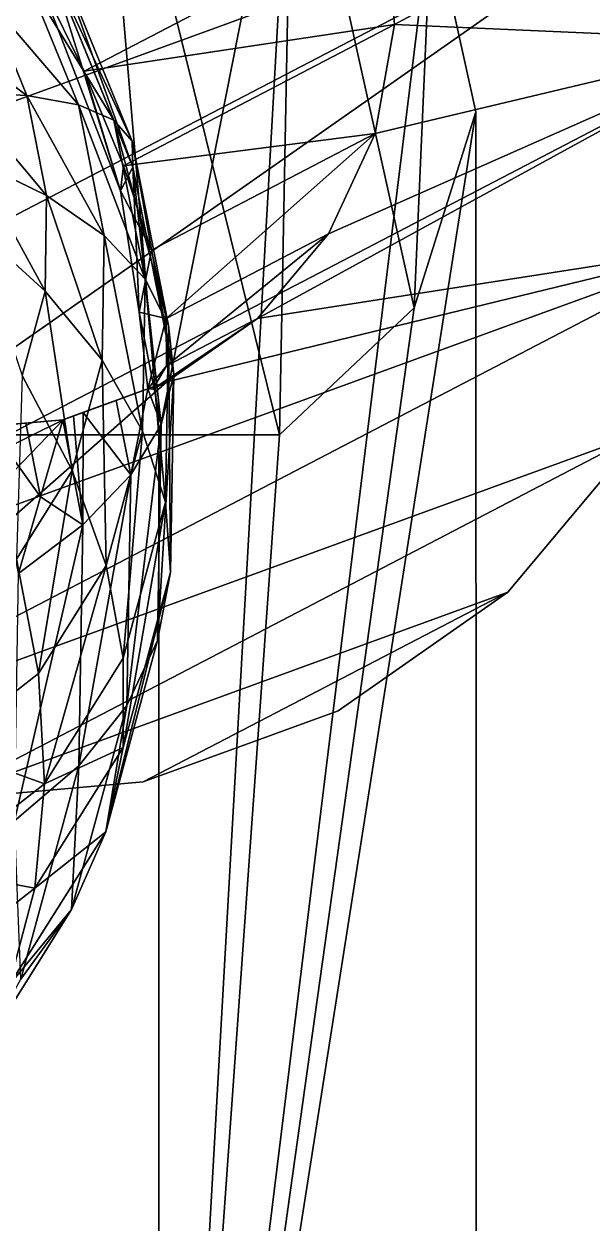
# Model space of a CAD drawing. Extents: x -32 to 38.3, y -16.7 to 82.8.
# Drawn here: x -15.24 to -9.87, y 21.58 to 32.91 of the extents above; entities that cross this region are included whole.
import ezdxf

# ---------------------------------------------------------------- set-up
doc = ezdxf.new("R2010")
doc.units = 0
doc.header["$MEASUREMENT"] = 0
doc.layers.add('STL2DXF', color=7, linetype='Continuous')

msp = doc.modelspace()

# ---------------------------------------------------------------- linework, layer by layer
at = {"layer": 'STL2DXF'}
for points in [[(-23.23, 33.405, 5), (-10.205, 38.146, 5), (-23.059, 31.454, 5)], [(-23.059, 31.454, 5), (-10.205, 38.146, 5), (-9.081, 36.542, 5)], [(-23.059, 31.454, 5), (-9.081, 36.542, 5), (-22.39, 29.614, 5)], [(-22.39, 29.614, 5), (-9.081, 36.542, 5), (-8.412, 34.702, 5)], [(-14.554, 35.992, 1), (-13.965, 29.03, 1), (-16.621, 29.03, 1)], [(-14.554, 35.992, 1), (-16.621, 29.03, 1), (-16.449, 35.572, 1)], [(-14.554, 35.992, 5), (-12.826, 29.03, 5), (-16.621, 29.03, 5)], [(-14.554, 35.992, 5), (-16.621, 29.03, 5), (-16.449, 35.572, 5)], [(-12.702, 35.408, 1), (-13.965, 29.03, 1), (-14.554, 35.992, 1)], [(-12.702, 35.408, 5), (-12.826, 29.03, 5), (-14.554, 35.992, 5)], [(-11.39, 33.977, 1), (-13.965, 13.03, 1), (-12.702, 35.408, 1)], [(-12.702, 35.408, 1), (-13.965, 13.03, 1), (-13.965, 29.03, 1)], [(-12.702, 35.408, 5), (-11.554, 30.23, 5), (-12.826, 29.03, 5)], [(-11.39, 33.977, 5), (-11.554, 30.23, 5), (-12.702, 35.408, 5)], [(-22.39, 29.614, 5), (-8.412, 34.702, 5), (-21.266, 28.01, 5)], [(-21.266, 28.01, 5), (-8.412, 34.702, 5), (-19.766, 26.751, 5)], [(-19.766, 26.751, 5), (-8.412, 34.702, 5), (-8.241, 32.751, 5)], [(-8.412, 34.702, 7.251), (-11.83, 33.944, 7.251), (-11.739, 32.904, 7.251)], [(-8.412, 34.702, 7.251), (-11.739, 32.904, 7.251), (-8.241, 32.751, 7.251)], [(-14.67, 32.466, 27.251), (-11.83, 33.944, 22.251), (-15.123, 33.397, 27.251)], [(-14.67, 32.466, 27.251), (-11.739, 32.904, 22.251), (-11.83, 33.944, 22.251)], [(-10.97, 32.081, 1), (-13.965, 13.03, 1), (-11.39, 33.977, 1)], [(-11.83, 33.944, 22.251), (-11.739, 32.904, 7.251), (-11.83, 33.944, 7.251)], [(-11.739, 32.904, 7.251), (-11.83, 33.944, 22.251), (-11.739, 32.904, 22.251)], [(-11.554, 30.23, 5), (-11.39, 33.977, 5), (-10.97, 32.081, 5)], [(-11.39, 33.977, 5), (-10.97, 32.081, 4), (-10.97, 32.081, 5)], [(-10.97, 32.081, 4), (-11.39, 33.977, 5), (-11.39, 33.977, 1)], [(-11.39, 33.977, 1), (-10.97, 32.081, 1), (-10.97, 32.081, 4)], [(-15.214, 33.35, 31.91), (-14.39, 32.002, 30.774), (-14.987, 33.467, 30.627)], [(-14.987, 33.467, 28.016), (-14.326, 31.336, 27.251), (-15.123, 33.397, 27.251)], [(-14.912, 33.507, 29.322), (-14.209, 31.558, 28.207), (-14.987, 33.467, 28.016)], [(-14.987, 33.467, 30.627), (-14.218, 31.805, 29.492), (-14.912, 33.507, 29.322)], [(-14.218, 31.805, 29.492), (-14.987, 33.467, 30.627), (-14.39, 32.002, 30.774)], [(-14.326, 31.336, 27.251), (-14.987, 33.467, 28.016), (-14.209, 31.558, 28.207)], [(-14.209, 31.558, 28.207), (-14.912, 33.507, 29.322), (-14.218, 31.805, 29.492)], [(-15.587, 33.155, 33.148), (-14.723, 32.146, 32.03), (-15.214, 33.35, 31.91)], [(-14.39, 32.002, 30.774), (-15.214, 33.35, 31.91), (-14.723, 32.146, 32.03)], [(-14.326, 31.336, 27.251), (-14.67, 32.466, 27.251), (-15.123, 33.397, 27.251)], [(-16.1, 32.888, 34.322), (-15.211, 32.234, 33.241), (-15.587, 33.155, 33.148)], [(-14.723, 32.146, 32.03), (-15.587, 33.155, 33.148), (-15.211, 32.234, 33.241)], [(-15.211, 32.234, 33.241), (-16.1, 32.888, 34.322), (-15.846, 32.265, 34.384)], [(-14.299, 31.571, 27.251), (-11.739, 32.904, 22.251), (-14.67, 32.466, 27.251)], [(-14.299, 31.571, 27.251), (-11.921, 31.875, 22.251), (-11.739, 32.904, 22.251)], [(-8.241, 32.751, 7.251), (-11.739, 32.904, 7.251), (-11.921, 31.875, 7.251)], [(-11.739, 32.904, 22.251), (-11.921, 31.875, 7.251), (-11.739, 32.904, 7.251)], [(-11.921, 31.875, 7.251), (-11.739, 32.904, 22.251), (-11.921, 31.875, 22.251)], [(-19.766, 26.751, 5), (-8.241, 32.751, 5), (-8.581, 30.822, 5)], [(-8.241, 32.751, 7.251), (-12.362, 30.929, 7.251), (-13.033, 30.129, 7.251)], [(-8.241, 32.751, 7.251), (-13.033, 30.129, 7.251), (-8.581, 30.822, 7.251)], [(-8.241, 32.751, 7.251), (-11.921, 31.875, 7.251), (-12.362, 30.929, 7.251)], [(-14.67, 32.466, 27.251), (-14.326, 31.336, 27.251), (-14.299, 31.571, 27.251)], [(-15.846, 32.265, 34.384), (-15.025, 31.291, 33.511), (-15.211, 32.234, 33.241)], [(-15.025, 31.291, 33.511), (-15.846, 32.265, 34.384), (-15.72, 31.627, 34.567)], [(-15.211, 32.234, 33.241), (-14.48, 30.913, 32.383), (-14.723, 32.146, 32.03)], [(-14.48, 30.913, 32.383), (-15.211, 32.234, 33.241), (-15.025, 31.291, 33.511)], [(-14.723, 32.146, 32.03), (-14.094, 30.501, 31.204), (-14.39, 32.002, 30.774)], [(-14.094, 30.501, 31.204), (-14.723, 32.146, 32.03), (-14.48, 30.913, 32.383)], [(-10.965, 14.272, 1), (-13.965, 13.03, 1), (-10.97, 32.081, 1)], [(-10.965, 14.272, 4), (-13.965, 13.03, 4), (-10.97, 32.081, 4)], [(-10.97, 32.081, 4), (-13.965, 13.03, 4), (-11.554, 30.23, 4)], [(-10.97, 32.081, 5), (-11.554, 30.23, 4), (-11.554, 30.23, 5)], [(-11.554, 30.23, 4), (-10.97, 32.081, 5), (-10.97, 32.081, 4)], [(-10.97, 32.081, 4), (-10.965, 14.272, 1), (-10.965, 14.272, 4)], [(-10.965, 14.272, 1), (-10.97, 32.081, 4), (-10.97, 32.081, 1)], [(-14.39, 32.002, 30.774), (-13.873, 30.062, 29.991), (-14.218, 31.805, 29.492)], [(-13.873, 30.062, 29.991), (-14.39, 32.002, 30.774), (-14.094, 30.501, 31.204)], [(-14.035, 30.775, 27.251), (-11.921, 31.875, 22.251), (-14.299, 31.571, 27.251)], [(-13.896, 30.13, 27.251), (-11.921, 31.875, 22.251), (-14.035, 30.775, 27.251)], [(-11.921, 31.875, 22.251), (-13.896, 30.13, 27.251), (-12.362, 30.929, 22.251)], [(-11.921, 31.875, 7.251), (-12.362, 30.929, 22.251), (-12.362, 30.929, 7.251)], [(-12.362, 30.929, 22.251), (-11.921, 31.875, 7.251), (-11.921, 31.875, 22.251)], [(-14.218, 31.805, 29.492), (-13.822, 29.602, 28.768), (-14.209, 31.558, 28.207)], [(-13.822, 29.602, 28.768), (-14.218, 31.805, 29.492), (-13.873, 30.062, 29.991)], [(-15.04, 30.389, 33.941), (-15.72, 31.627, 34.567), (-15.73, 31.017, 34.858)], [(-15.72, 31.627, 34.567), (-15.04, 30.389, 33.941), (-15.025, 31.291, 33.511)], [(-14.299, 31.571, 27.251), (-14.326, 31.336, 27.251), (-14.035, 30.775, 27.251)], [(-14.209, 31.558, 28.207), (-14.151, 30.189, 27.251), (-14.326, 31.336, 27.251)], [(-14.151, 30.189, 27.251), (-14.209, 31.558, 28.207), (-13.942, 29.13, 27.554)], [(-13.942, 29.13, 27.554), (-14.209, 31.558, 28.207), (-13.822, 29.602, 28.768)], [(-14.5, 29.735, 32.945), (-15.025, 31.291, 33.511), (-15.04, 30.389, 33.941)], [(-15.025, 31.291, 33.511), (-14.5, 29.735, 32.945), (-14.48, 30.913, 32.383)], [(-14.035, 30.775, 27.251), (-14.326, 31.336, 27.251), (-14.151, 30.189, 27.251)], [(-15.73, 31.017, 34.858), (-15.257, 29.591, 34.501), (-15.04, 30.389, 33.941)], [(-19.766, 26.751, 5), (-8.581, 30.822, 5), (-17.991, 25.924, 5)], [(-13.889, 29.53, 7.251), (-17.991, 25.924, 7.251), (-8.581, 30.822, 7.251)], [(-8.581, 30.822, 7.251), (-17.991, 25.924, 7.251), (-9.409, 29.047, 7.251)], [(-17.991, 25.924, 5), (-8.581, 30.822, 5), (-9.409, 29.047, 5)], [(-14.118, 29.067, 31.888), (-14.48, 30.913, 32.383), (-14.5, 29.735, 32.945)], [(-14.48, 30.913, 32.383), (-14.118, 29.067, 31.888), (-14.094, 30.501, 31.204)], [(-13.891, 29.682, 27.251), (-12.362, 30.929, 22.251), (-13.896, 30.13, 27.251)], [(-12.362, 30.929, 22.251), (-13.891, 29.682, 27.251), (-13.033, 30.129, 22.251)], [(-8.581, 30.822, 7.251), (-13.033, 30.129, 7.251), (-13.889, 29.53, 7.251)], [(-12.362, 30.929, 7.251), (-13.033, 30.129, 22.251), (-13.033, 30.129, 7.251)], [(-13.033, 30.129, 22.251), (-12.362, 30.929, 7.251), (-12.362, 30.929, 22.251)], [(-14.035, 30.775, 27.251), (-14.151, 30.189, 27.251), (-13.896, 30.13, 27.251)], [(-13.902, 28.396, 30.786), (-14.094, 30.501, 31.204), (-14.118, 29.067, 31.888)], [(-14.094, 30.501, 31.204), (-13.902, 28.396, 30.786), (-13.873, 30.062, 29.991)], [(-14.782, 28.693, 33.678), (-15.04, 30.389, 33.941), (-15.257, 29.591, 34.501)], [(-15.04, 30.389, 33.941), (-14.782, 28.693, 33.678), (-14.5, 29.735, 32.945)], [(-13.896, 30.13, 27.251), (-14.151, 30.189, 27.251), (-14.068, 29.465, 27.251)], [(-13.942, 29.13, 27.554), (-14.068, 29.465, 27.251), (-14.151, 30.189, 27.251)], [(-11.554, 30.23, 4), (-13.965, 13.03, 4), (-12.826, 29.03, 4)], [(-11.554, 30.23, 5), (-12.826, 29.03, 4), (-12.826, 29.03, 5)], [(-12.826, 29.03, 4), (-11.554, 30.23, 5), (-11.554, 30.23, 4)], [(-13.896, 30.13, 27.251), (-14.068, 29.465, 27.251), (-13.891, 29.682, 27.251)], [(-13.033, 30.129, 22.251), (-14.021, 29.461, 27.251), (-13.889, 29.53, 22.251)], [(-13.033, 30.129, 22.251), (-13.891, 29.682, 27.251), (-14.021, 29.461, 27.251)], [(-13.855, 27.733, 29.659), (-13.873, 30.062, 29.991), (-13.902, 28.396, 30.786)], [(-13.033, 30.129, 7.251), (-13.889, 29.53, 22.251), (-13.889, 29.53, 7.251)], [(-13.889, 29.53, 22.251), (-13.033, 30.129, 7.251), (-13.033, 30.129, 22.251)], [(-13.873, 30.062, 29.991), (-13.855, 27.733, 29.659), (-13.822, 29.602, 28.768)], [(-14.462, 27.797, 32.779), (-14.5, 29.735, 32.945), (-14.782, 28.693, 33.678)], [(-14.5, 29.735, 32.945), (-14.462, 27.797, 32.779), (-14.118, 29.067, 31.888)], [(-15.257, 29.591, 34.501), (-15.308, 27.856, 34.53), (-14.782, 28.693, 33.678)], [(-13.891, 29.682, 27.251), (-14.068, 29.465, 27.251), (-14.021, 29.461, 27.251)], [(-13.822, 29.602, 28.768), (-13.977, 27.09, 28.527), (-13.942, 29.13, 27.554)], [(-13.977, 27.09, 28.527), (-13.822, 29.602, 28.768), (-13.855, 27.733, 29.659)], [(-14.87, 29.173, 7.251), (-17.991, 25.924, 7.251), (-13.889, 29.53, 7.251)], [(-13.889, 29.53, 7.251), (-14.77, 29.209, 25.206), (-14.87, 29.173, 7.251)], [(-14.77, 29.209, 25.206), (-13.889, 29.53, 7.251), (-14.681, 29.242, 25.422)], [(-14.681, 29.242, 25.422), (-13.889, 29.53, 7.251), (-14.369, 29.355, 26.169)], [(-14.369, 29.355, 26.169), (-13.889, 29.53, 7.251), (-14.068, 29.465, 22.251)], [(-14.068, 29.465, 27.251), (-14.369, 29.355, 26.169), (-14.068, 29.465, 22.251)], [(-14.068, 29.465, 27.251), (-14.23, 28.654, 26.37), (-14.369, 29.355, 26.169)], [(-14.23, 28.654, 26.37), (-14.068, 29.465, 27.251), (-13.942, 29.13, 27.554)], [(-13.889, 29.53, 22.251), (-14.068, 29.465, 27.251), (-14.068, 29.465, 22.251)], [(-13.889, 29.53, 22.251), (-14.021, 29.461, 27.251), (-14.068, 29.465, 27.251)], [(-14.068, 29.465, 22.251), (-13.889, 29.53, 7.251), (-13.889, 29.53, 22.251)], [(-14.23, 28.654, 26.37), (-14.681, 29.242, 25.422), (-14.369, 29.355, 26.169)], [(-14.682, 28.182, 25.237), (-14.77, 29.209, 25.206), (-14.681, 29.242, 25.422)], [(-14.681, 29.242, 25.422), (-14.23, 28.654, 26.37), (-14.682, 28.182, 25.237)], [(-15.91, 29.082, 7.251), (-19.766, 26.751, 7.251), (-14.87, 29.173, 7.251)], [(-14.87, 29.173, 7.251), (-19.766, 26.751, 7.251), (-17.991, 25.924, 7.251)], [(-14.87, 29.173, 7.251), (-15.91, 29.082, 23.321), (-15.91, 29.082, 7.251)], [(-15.91, 29.082, 23.321), (-14.87, 29.173, 7.251), (-15.563, 29.112, 23.775)], [(-15.563, 29.112, 23.775), (-14.87, 29.173, 7.251), (-15.22, 29.142, 24.364)], [(-15.081, 28.447, 24.563), (-15.563, 29.112, 23.775), (-15.22, 29.142, 24.364)], [(-15.22, 29.142, 24.364), (-14.87, 29.173, 7.251), (-14.873, 29.172, 24.953)], [(-14.873, 29.172, 24.953), (-15.081, 28.447, 24.563), (-15.22, 29.142, 24.364)], [(-14.682, 28.182, 25.237), (-15.081, 28.447, 24.563), (-14.873, 29.172, 24.953)], [(-14.77, 29.209, 25.206), (-14.682, 28.182, 25.237), (-14.873, 29.172, 24.953)], [(-14.77, 29.209, 25.206), (-14.873, 29.172, 24.953), (-14.87, 29.173, 7.251)], [(-13.942, 29.13, 27.554), (-14.267, 26.477, 27.408), (-14.23, 28.654, 26.37)], [(-14.267, 26.477, 27.408), (-13.942, 29.13, 27.554), (-13.977, 27.09, 28.527)], [(-9.409, 29.047, 7.251), (-17.991, 25.924, 7.251), (-16.063, 25.583, 7.251)], [(-17.991, 25.924, 5), (-9.409, 29.047, 5), (-16.063, 25.583, 5)], [(-16.621, 29.03, 5), (-13.965, 29.03, 4), (-16.621, 29.03, 1)], [(-13.965, 29.03, 4), (-16.621, 29.03, 5), (-12.826, 29.03, 5)], [(-16.621, 29.03, 1), (-13.965, 29.03, 4), (-13.965, 29.03, 1)], [(-9.409, 29.047, 7.251), (-16.063, 25.583, 7.251), (-10.667, 27.547, 7.251)], [(-16.063, 25.583, 5), (-9.409, 29.047, 5), (-10.667, 27.547, 5)], [(-15.081, 28.447, 24.563), (-15.289, 27.722, 24.173), (-15.563, 29.112, 23.775)], [(-14.302, 26.921, 31.822), (-14.118, 29.067, 31.888), (-14.462, 27.797, 32.779)], [(-14.118, 29.067, 31.888), (-14.302, 26.921, 31.822), (-13.902, 28.396, 30.786)], [(-13.965, 29.03, 4), (-12.826, 29.03, 5), (-12.826, 29.03, 4)], [(-13.965, 29.03, 1), (-13.965, 13.03, 4), (-13.965, 13.03, 1)], [(-13.965, 13.03, 4), (-13.965, 29.03, 1), (-13.965, 29.03, 4)], [(-12.826, 29.03, 4), (-13.965, 13.03, 4), (-13.965, 29.03, 4)], [(-9.409, 29.047, 5), (-10.667, 27.547, 7.251), (-10.667, 27.547, 5)], [(-10.667, 27.547, 7.251), (-9.409, 29.047, 5), (-9.409, 29.047, 7.251)], [(-15.102, 26.778, 33.817), (-14.782, 28.693, 33.678), (-15.308, 27.856, 34.53)], [(-14.782, 28.693, 33.678), (-15.102, 26.778, 33.817), (-14.462, 27.797, 32.779)], [(-14.23, 28.654, 26.37), (-14.721, 25.906, 26.322), (-14.682, 28.182, 25.237)], [(-14.721, 25.906, 26.322), (-14.23, 28.654, 26.37), (-14.267, 26.477, 27.408)], [(-15.081, 28.447, 24.563), (-14.682, 28.182, 25.237), (-15.289, 27.722, 24.173)], [(-13.902, 28.396, 30.786), (-14.303, 26.078, 30.821), (-13.855, 27.733, 29.659)], [(-14.303, 26.078, 30.821), (-13.902, 28.396, 30.786), (-14.302, 26.921, 31.822)], [(-14.682, 28.182, 25.237), (-15.329, 25.386, 25.287), (-15.289, 27.722, 24.173)], [(-15.329, 25.386, 25.287), (-14.682, 28.182, 25.237), (-14.721, 25.906, 26.322)], [(-15.308, 27.856, 34.53), (-15.995, 26.08, 34.931), (-15.102, 26.778, 33.817)], [(-15.045, 25.737, 33.027), (-14.462, 27.797, 32.779), (-15.102, 26.778, 33.817)], [(-14.462, 27.797, 32.779), (-15.045, 25.737, 33.027), (-14.302, 26.921, 31.822)], [(-13.855, 27.733, 29.659), (-14.467, 25.283, 29.795), (-13.977, 27.09, 28.527)], [(-14.467, 25.283, 29.795), (-13.855, 27.733, 29.659), (-14.303, 26.078, 30.821)], [(-10.667, 27.547, 7.251), (-16.063, 25.583, 7.251), (-14.112, 25.754, 7.251)], [(-16.063, 25.583, 5), (-10.667, 27.547, 5), (-14.112, 25.754, 5)], [(-10.667, 27.547, 7.251), (-14.112, 25.754, 7.251), (-12.272, 26.424, 7.251)], [(-14.112, 25.754, 5), (-10.667, 27.547, 5), (-12.272, 26.424, 5)], [(-10.667, 27.547, 5), (-12.272, 26.424, 7.251), (-12.272, 26.424, 5)], [(-12.272, 26.424, 7.251), (-10.667, 27.547, 5), (-10.667, 27.547, 7.251)], [(-14.467, 25.283, 29.795), (-14.267, 26.477, 27.408), (-13.977, 27.09, 28.527)], [(-15.045, 25.737, 33.027), (-14.303, 26.078, 30.821), (-14.302, 26.921, 31.822)], [(-15.995, 26.08, 34.931), (-15.045, 25.737, 33.027), (-15.102, 26.778, 33.817)], [(-14.79, 24.55, 28.761), (-14.721, 25.906, 26.322), (-14.267, 26.477, 27.408)], [(-14.267, 26.477, 27.408), (-14.467, 25.283, 29.795), (-14.79, 24.55, 28.761)], [(-12.272, 26.424, 5), (-14.112, 25.754, 7.251), (-14.112, 25.754, 5)], [(-14.112, 25.754, 7.251), (-12.272, 26.424, 5), (-12.272, 26.424, 7.251)], [(-15.045, 25.737, 33.027), (-15.995, 26.08, 34.931), (-16.082, 24.926, 34.322)], [(-15.137, 24.75, 32.174), (-14.467, 25.283, 29.795), (-14.303, 26.078, 30.821)], [(-14.303, 26.078, 30.821), (-15.045, 25.737, 33.027), (-15.137, 24.75, 32.174)], [(-15.267, 23.891, 27.737), (-15.329, 25.386, 25.287), (-14.721, 25.906, 26.322)], [(-14.721, 25.906, 26.322), (-14.79, 24.55, 28.761), (-15.267, 23.891, 27.737)], [(-16.082, 24.926, 34.322), (-15.137, 24.75, 32.174), (-15.045, 25.737, 33.027)], [(-14.112, 25.754, 5), (-16.063, 25.583, 7.251), (-16.063, 25.583, 5)], [(-16.063, 25.583, 7.251), (-14.112, 25.754, 5), (-14.112, 25.754, 7.251)], [(-15.377, 23.834, 31.272), (-14.79, 24.55, 28.761), (-14.467, 25.283, 29.795)], [(-14.467, 25.283, 29.795), (-15.137, 24.75, 32.174), (-15.377, 23.834, 31.272)], [(-15.137, 24.75, 32.174), (-16.082, 24.926, 34.322), (-16.3, 23.84, 33.626)], [(-16.3, 23.84, 33.626), (-15.377, 23.834, 31.272), (-15.137, 24.75, 32.174)], [(-15.761, 23.004, 30.337), (-15.267, 23.891, 27.737), (-14.79, 24.55, 28.761)], [(-14.79, 24.55, 28.761), (-15.377, 23.834, 31.272), (-15.761, 23.004, 30.337)]]:
    msp.add_3dface(points, dxfattribs=at)

doc.saveas('drawing.dxf')
